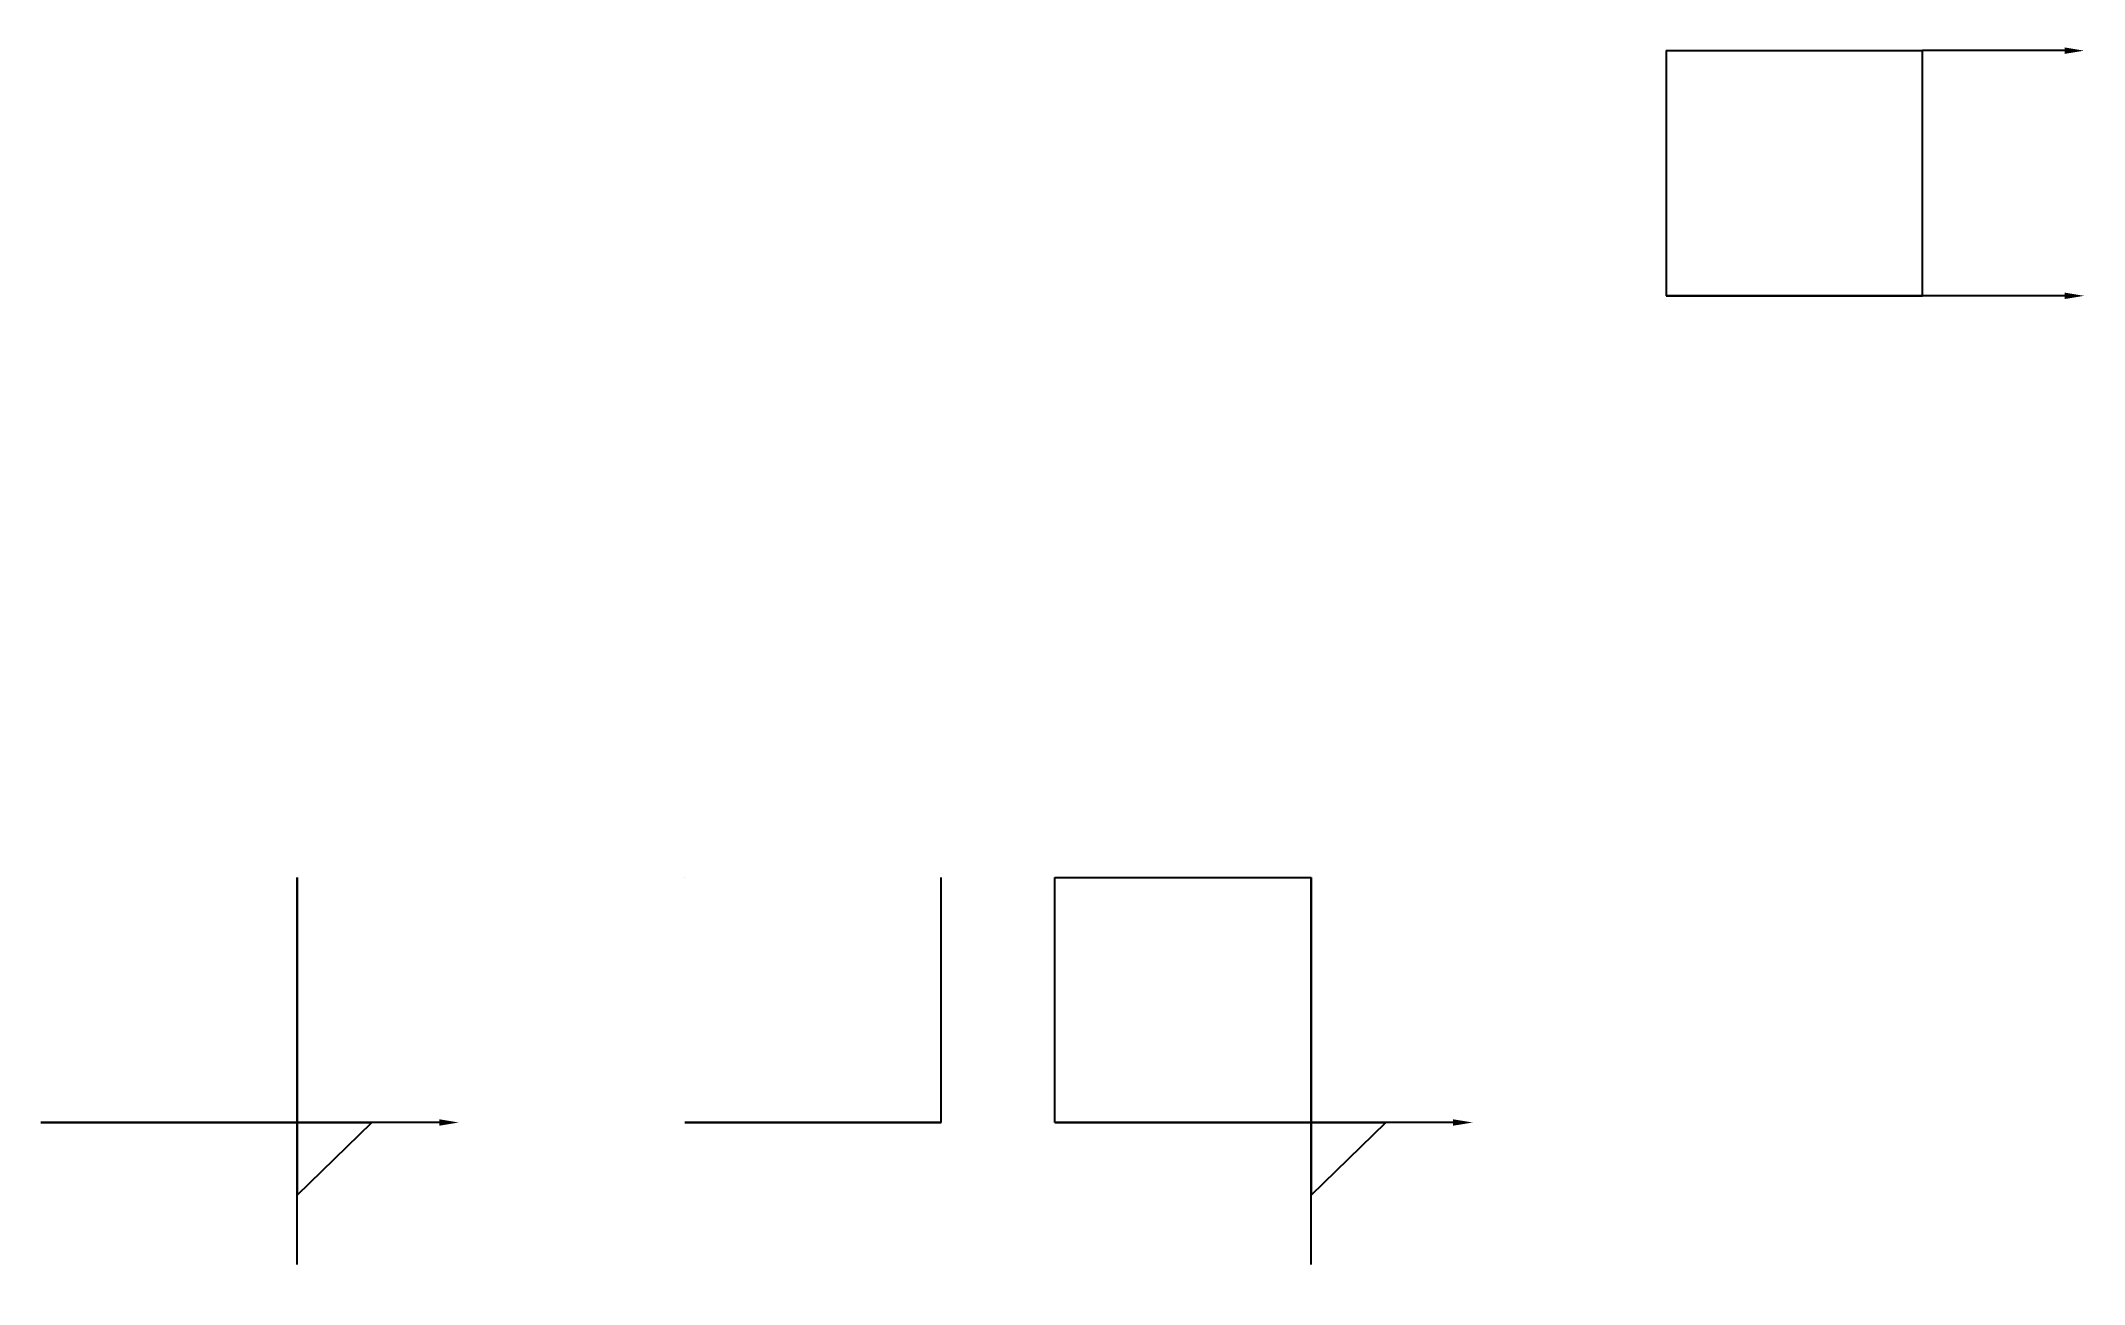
# Model space of a CAD drawing. Header units: inches. Extents: x 19.3 to 75.8, y -4.1 to 30.2.
import ezdxf
from ezdxf import colors
from ezdxf.entities.mleader import LeaderData, LeaderLine
from ezdxf.math import Vec2, Vec3

# ---------------------------------------------------------------- set-up
doc = ezdxf.new("R2010")
doc.units = ezdxf.units.IN
doc.header["$MEASUREMENT"] = 0
doc.linetypes.add('ACAD_ISO03W100', pattern=[30, 12, -18])
doc.layers.get('0').update_dxf_attribs({"true_color": 0xc2ced6})
doc.styles.get("Standard").update_dxf_attribs({"font": 'arial.ttf'})

msp = doc.modelspace()

# ---------------------------------------------------------------- linework, layer by layer
at = {"linetype": 'ACAD_ISO03W100', "extrusion": (1, 0, 0)}
for q in [(71.3, 29.928, -0.224), (64.22, 23.16, -0.224)]:
    msp.add_line((64.22, 29.928, -0.224), q, dxfattribs=at)
at = {"extrusion": (0, -1, 0)}
for p, q in [((71.3, 23.16, -6.723), (71.3, 29.928, -6.723)), ((71.3, 29.928, -6.723), (71.3, 29.928, -0.224)), ((71.3, 23.16, -0.224), (64.22, 23.16, -0.224)), ((64.22, 23.16, -0.224), (64.22, 23.16, -6.723)), ((64.22, 23.16, -6.723), (71.3, 23.16, -6.723)), ((71.3, 23.16, -6.723), (71.3, 23.16, -0.224)), ((26.41, 0.338), (26.41, 7.106)), ((26.41, 7.106), (26.41, 7.106, 6.5)), ((26.41, 7.106, 6.5), (26.41, 0.338, 6.5)), ((26.41, 0.338, 8.552), (26.41, 7.106, 8.552)), ((26.41, 7.106, 8.552), (26.41, 7.106, 6.5)), ((26.41, 7.106, 6.5), (26.41, 0.338, 6.5)), ((44.194, 0.338, -34.003), (44.194, 7.106, -34.003)), ((44.194, 7.106, -34.003), (44.194, 7.106, -27.503)), ((54.413, 0.338), (54.413, 7.106)), ((54.413, 7.106), (54.413, 7.106, 6.5)), ((54.413, 7.106, 6.5), (54.413, 0.338, 6.5)), ((54.413, 7.106, 6.5), (54.413, 0.338, 6.5)), ((19.33, 0.338, 8.552), (19.33, 0.338, 8.552)), ((26.41, 0.338, 6.5), (19.33, 0.338, 6.5)), ((19.33, 0.338, 6.5), (19.33, 0.338)), ((19.33, 0.338), (26.41, 0.338)), ((26.41, 0.338), (26.41, 0.338, 6.5)), ((44.194, 0.338, -27.503), (37.114, 0.338, -27.503)), ((37.114, 0.338, -27.503), (37.114, 0.338, -34.003)), ((37.114, 0.338, -34.003), (44.194, 0.338, -34.003)), ((44.194, 0.338, -34.003), (44.194, 0.338, -27.503)), ((54.413, 0.338, 6.5), (47.333, 0.338, 6.5)), ((47.333, 0.338, 6.5), (47.333, 0.338)), ((47.333, 0.338), (54.413, 0.338)), ((54.413, 0.338, 6.5), (47.333, 0.338, 6.5)), ((54.413, 0.338), (54.413, 0.338, 6.5)), ((54.413, 0.338, 8.552), (54.413, 0.338, 6.5))]:
    msp.add_line(p, q, dxfattribs=at)
at = {"extrusion": (0, 1, 0)}
msp.add_line((47.333, 7.106, 6.5), (54.413, 7.106, 6.5), dxfattribs=at)
at = {"extrusion": (-1, 0, 0)}
msp.add_line((47.333, 0.338, 6.5), (47.333, 7.106, 6.5), dxfattribs=at)
at = {"extrusion": (1, 0, 0)}
for p in [(54.413, 7.106, 6.5), (54.413, 0.338, 8.552)]:
    msp.add_line(p, (54.413, 0.338, 6.5), dxfattribs=at)
for p, q in [((26.41, 0.338, 6.5), (26.41, -1.667, 6.5)), ((26.41, -1.667, 6.5), (28.473, 0.338, 6.5)), ((26.41, 0.338, 6.5), (26.41, -1.667, 6.5)), ((26.41, 0.338, 6.5), (28.473, 0.338, 6.5)), ((54.413, 0.338, 6.5), (54.413, -1.667, 6.5)), ((54.413, -1.667, 6.5), (56.475, 0.338, 6.5)), ((54.413, 0.338, 6.5), (54.413, -1.667, 6.5)), ((54.413, 0.338, 6.5), (56.475, 0.338, 6.5))]:
    msp.add_line(p, q)

# ---------------------------------------------------------------- leaders
ml = msp.add_multileader_mtext('Standard')
ml.set_content('', color=256)
ml.set_leader_properties()
ml.build(insert=Vec2(0, 0))
ml.multileader.update_dxf_attribs({"has_dogleg": 0, "dogleg_length": 0.36, "arrow_head_size": 0.54, "scale": 3})
ctx = ml.context
ctx.base_point, ctx.scale, ctx.char_height, ctx.arrow_head_size, ctx.landing_gap_size, ctx.plane_origin, ctx.plane_x_axis, ctx.plane_y_axis = Vec3(71.3, 29.928, -0.224), 3, 0.54, 0.54, 0.27, Vec3(71.3, 29.928, 4.238), Vec3(0, 1), Vec3(0, 0, 1)
notes = []
notes.append((ctx, [(0, (1, 1, 0), (71.3, 28.848, -0.224), (0, 1), 1.08, [(0, [(71.3, 29.928, 4.238)], 0, [])])]))
ctx.mtext.insert, ctx.mtext.text_direction, ctx.mtext.flow_direction, ctx.mtext.extrusion = Vec3(71.3, 30.198, 0.046), Vec3(0, 1), 5, Vec3(1, 0)
ml = msp.add_multileader_mtext('Standard')
ml.set_content('', color=256)
ml.set_leader_properties()
ml.build(insert=Vec2(0, 0))
ml.multileader.update_dxf_attribs({"has_dogleg": 0, "dogleg_length": 0.36, "arrow_head_size": 0.54, "scale": 3})
ctx = ml.context
ctx.base_point, ctx.scale, ctx.char_height, ctx.arrow_head_size, ctx.landing_gap_size, ctx.plane_origin, ctx.plane_x_axis, ctx.plane_y_axis = Vec3(71.3, 29.928, -0.224), 3, 0.54, 0.54, 0.27, Vec3(75.761, 29.928, -0.224), Vec3(0, 1), Vec3(1, 0, 0)
notes.append((ctx, [(0, (1, 1, 0), (71.3, 28.848, -0.224), (0, 1), 1.08, [(0, [(75.761, 29.928, -0.224)], 0, [])])]))
ctx.mtext.insert, ctx.mtext.text_direction, ctx.mtext.rotation, ctx.mtext.flow_direction, ctx.mtext.extrusion = Vec3(71.57, 30.198, -0.224), Vec3(0, 1), 1.570796, 5, Vec3(0, 0, -1)
ml = msp.add_multileader_mtext('Standard')
ml.set_content('', color=256)
ml.set_leader_properties()
ml.build(insert=Vec2(0, 0))
ml.multileader.update_dxf_attribs({"has_dogleg": 0, "dogleg_length": 0.36, "arrow_head_size": 0.54, "scale": 3})
ctx = ml.context
ctx.base_point, ctx.scale, ctx.char_height, ctx.arrow_head_size, ctx.landing_gap_size, ctx.plane_origin, ctx.plane_x_axis, ctx.plane_y_axis = Vec3(71.3, 23.16, -0.224), 3, 0.54, 0.54, 0.27, Vec3(75.761, 23.16, -0.224), Vec3(0, 1), Vec3(1, 0, 0)
notes.append((ctx, [(0, (1, 1, 0), (71.3, 22.08, -0.224), (0, 1), 1.08, [(0, [(75.761, 23.16, -0.224)], 0, [])])]))
ctx.mtext.insert, ctx.mtext.text_direction, ctx.mtext.rotation, ctx.mtext.flow_direction, ctx.mtext.extrusion = Vec3(71.57, 23.43, -0.224), Vec3(0, 1), 1.570796, 5, Vec3(0, 0, -1)
ml = msp.add_multileader_mtext('Standard')
ml.set_content('', color=256)
ml.set_leader_properties()
ml.build(insert=Vec2(0, 0))
ml.multileader.update_dxf_attribs({"has_dogleg": 0, "dogleg_length": 0.36, "arrow_head_size": 0.54, "scale": 3})
ctx = ml.context
ctx.base_point, ctx.scale, ctx.char_height, ctx.arrow_head_size, ctx.landing_gap_size, ctx.plane_origin, ctx.plane_x_axis, ctx.plane_y_axis = Vec3(71.3, 23.16, -0.224), 3, 0.54, 0.54, 0.27, Vec3(71.3, 23.16, 4.238), Vec3(0, 1), Vec3(0, 0, 1)
notes.append((ctx, [(0, (1, 1, 0), (71.3, 22.08, -0.224), (0, 1), 1.08, [(0, [(71.3, 23.16, 4.238)], 0, [])])]))
ctx.mtext.insert, ctx.mtext.text_direction, ctx.mtext.flow_direction, ctx.mtext.extrusion = Vec3(71.3, 23.43, 0.046), Vec3(0, 1), 5, Vec3(1, 0)
ml = msp.add_multileader_mtext('Standard')
ml.set_content('', color=256)
ml.set_leader_properties()
ml.build(insert=Vec2(0, 0))
ml.multileader.update_dxf_attribs({"has_dogleg": 0, "dogleg_length": 0.36, "arrow_head_size": 0.54, "scale": 3})
ctx = ml.context
ctx.base_point, ctx.scale, ctx.char_height, ctx.arrow_head_size, ctx.landing_gap_size, ctx.plane_origin, ctx.plane_x_axis, ctx.plane_y_axis = Vec3(37.114, 7.106, -27.503), 3, 0.54, 0.54, 0.27, Vec3(37.114, 7.106, -23.042), Vec3(0, 1), Vec3(0, 0, 1)
notes.append((ctx, [(0, (1, 1, 0), (37.114, 6.026, -27.503), (0, 1), 1.08, [(0, [(37.114, 7.106, -23.042)], 0, [])])]))
ctx.mtext.insert, ctx.mtext.text_direction, ctx.mtext.flow_direction, ctx.mtext.extrusion = Vec3(37.114, 7.376, -27.233), Vec3(0, 1), 5, Vec3(1, 0)
ml = msp.add_multileader_mtext('Standard')
ml.set_content('', color=256)
ml.set_leader_properties()
ml.build(insert=Vec2(0, 0))
ml.multileader.update_dxf_attribs({"has_dogleg": 0, "dogleg_length": 0.36, "arrow_head_size": 0.54, "scale": 3})
ctx = ml.context
ctx.base_point, ctx.scale, ctx.char_height, ctx.arrow_head_size, ctx.landing_gap_size, ctx.plane_origin, ctx.plane_x_axis, ctx.plane_y_axis = Vec3(44.194, 7.106, -27.503), 3, 0.54, 0.54, 0.27, Vec3(44.194, 7.106, -23.042), Vec3(0, 1), Vec3(0, 0, 1)
notes.append((ctx, [(0, (1, 1, 0), (44.194, 6.026, -27.503), (0, 1), 1.08, [(0, [(44.194, 7.106, -23.042)], 0, [])])]))
ctx.mtext.insert, ctx.mtext.text_direction, ctx.mtext.flow_direction, ctx.mtext.extrusion = Vec3(44.194, 7.376, -27.233), Vec3(0, 1), 5, Vec3(1, 0)
ml = msp.add_multileader_mtext('Standard')
ml.set_content('', color=256)
ml.set_leader_properties()
ml.build(insert=Vec2(0, 0))
ml.multileader.update_dxf_attribs({"has_dogleg": 0, "dogleg_length": 0.36, "arrow_head_size": 0.54, "scale": 3})
ctx = ml.context
ctx.base_point, ctx.scale, ctx.char_height, ctx.arrow_head_size, ctx.landing_gap_size, ctx.plane_origin, ctx.plane_x_axis, ctx.plane_y_axis = Vec3(26.41, 0.338, 6.5), 3, 0.54, 0.54, 0.27, Vec3(26.41, 0.338, 10.961), Vec3(0, 1), Vec3(0, 0, 1)
notes.append((ctx, [(0, (1, 1, 0), (26.41, -0.742, 6.5), (0, 1), 1.08, [(0, [(26.41, 0.338, 10.961)], 0, [])])]))
ctx.mtext.insert, ctx.mtext.text_direction, ctx.mtext.flow_direction, ctx.mtext.extrusion = Vec3(26.41, 0.608, 6.77), Vec3(0, 1), 5, Vec3(1, 0)
ml = msp.add_multileader_mtext('Standard')
ml.set_content('', color=256)
ml.set_leader_properties()
ml.build(insert=Vec2(0, 0))
ml.multileader.update_dxf_attribs({"has_dogleg": 0, "dogleg_length": 0.36, "arrow_head_size": 0.54, "scale": 3})
ctx = ml.context
ctx.base_point, ctx.scale, ctx.char_height, ctx.arrow_head_size, ctx.landing_gap_size, ctx.plane_origin, ctx.plane_x_axis, ctx.plane_y_axis = Vec3(26.41, 0.338, 6.5), 3, 0.54, 0.54, 0.27, Vec3(30.872, 0.338, 6.5), Vec3(0, 1), Vec3(1, 0, 0)
notes.append((ctx, [(0, (1, 1, 0), (26.41, -0.742, 6.5), (0, 1), 1.08, [(0, [(30.872, 0.338, 6.5)], 0, [])])]))
ctx.mtext.insert, ctx.mtext.text_direction, ctx.mtext.rotation, ctx.mtext.flow_direction, ctx.mtext.extrusion = Vec3(26.68, 0.608, 6.5), Vec3(0, 1), 1.570796, 5, Vec3(0, 0, -1)
ml = msp.add_multileader_mtext('Standard')
ml.set_content('', color=256)
ml.set_leader_properties()
ml.build(insert=Vec2(0, 0))
ml.multileader.update_dxf_attribs({"has_dogleg": 0, "dogleg_length": 0.36, "arrow_head_size": 0.54, "scale": 3})
ctx = ml.context
ctx.base_point, ctx.scale, ctx.char_height, ctx.arrow_head_size, ctx.landing_gap_size, ctx.plane_origin, ctx.plane_x_axis, ctx.plane_y_axis = Vec3(37.114, 0.338, -27.503), 3, 0.54, 0.54, 0.27, Vec3(37.114, 0.338, -23.042), Vec3(0, 1), Vec3(0, 0, 1)
notes.append((ctx, [(0, (1, 1, 0), (37.114, -0.742, -27.503), (0, 1), 1.08, [(0, [(37.114, 0.338, -23.042)], 0, [])])]))
ctx.mtext.insert, ctx.mtext.text_direction, ctx.mtext.flow_direction, ctx.mtext.extrusion = Vec3(37.114, 0.608, -27.233), Vec3(0, 1), 5, Vec3(1, 0)
ml = msp.add_multileader_mtext('Standard')
ml.set_content('', color=256)
ml.set_leader_properties()
ml.build(insert=Vec2(0, 0))
ml.multileader.update_dxf_attribs({"has_dogleg": 0, "dogleg_length": 0.36, "arrow_head_size": 0.54, "scale": 3})
ctx = ml.context
ctx.base_point, ctx.scale, ctx.char_height, ctx.arrow_head_size, ctx.landing_gap_size, ctx.plane_origin, ctx.plane_x_axis, ctx.plane_y_axis = Vec3(44.194, 0.338, -27.503), 3, 0.54, 0.54, 0.27, Vec3(44.194, 0.338, -23.042), Vec3(0, 1), Vec3(0, 0, 1)
notes.append((ctx, [(0, (1, 1, 0), (44.194, -0.742, -27.503), (0, 1), 1.08, [(0, [(44.194, 0.338, -23.042)], 0, [])])]))
ctx.mtext.insert, ctx.mtext.text_direction, ctx.mtext.flow_direction, ctx.mtext.extrusion = Vec3(44.194, 0.608, -27.233), Vec3(0, 1), 5, Vec3(1, 0)
ml = msp.add_multileader_mtext('Standard')
ml.set_content('', color=256)
ml.set_leader_properties()
ml.build(insert=Vec2(0, 0))
ml.multileader.update_dxf_attribs({"has_dogleg": 0, "dogleg_length": 0.36, "arrow_head_size": 0.54, "scale": 3})
ctx = ml.context
ctx.base_point, ctx.scale, ctx.char_height, ctx.arrow_head_size, ctx.landing_gap_size, ctx.plane_origin, ctx.plane_x_axis, ctx.plane_y_axis = Vec3(54.413, 0.338, 6.5), 3, 0.54, 0.54, 0.27, Vec3(54.413, 0.338, 10.961), Vec3(0, 1), Vec3(0, 0, 1)
notes.append((ctx, [(0, (1, 1, 0), (54.413, -0.742, 6.5), (0, 1), 1.08, [(0, [(54.413, 0.338, 10.961)], 0, [])])]))
ctx.mtext.insert, ctx.mtext.text_direction, ctx.mtext.flow_direction, ctx.mtext.extrusion = Vec3(54.413, 0.608, 6.77), Vec3(0, 1), 5, Vec3(1, 0)
ml = msp.add_multileader_mtext('Standard')
ml.set_content('', color=256)
ml.set_leader_properties()
ml.build(insert=Vec2(0, 0))
ml.multileader.update_dxf_attribs({"has_dogleg": 0, "dogleg_length": 0.36, "arrow_head_size": 0.54, "scale": 3})
ctx = ml.context
ctx.base_point, ctx.scale, ctx.char_height, ctx.arrow_head_size, ctx.landing_gap_size, ctx.plane_origin, ctx.plane_x_axis, ctx.plane_y_axis = Vec3(54.413, 0.338, 6.5), 3, 0.54, 0.54, 0.27, Vec3(58.874, 0.338, 6.5), Vec3(0, 1), Vec3(1, 0, 0)
notes.append((ctx, [(0, (1, 1, 0), (54.413, -0.742, 6.5), (0, 1), 1.08, [(0, [(58.874, 0.338, 6.5)], 0, [])])]))
ctx.mtext.insert, ctx.mtext.text_direction, ctx.mtext.rotation, ctx.mtext.flow_direction, ctx.mtext.extrusion = Vec3(54.683, 0.608, 6.5), Vec3(0, 1), 1.570796, 5, Vec3(0, 0, -1)
ml = msp.add_multileader_mtext('Standard')
ml.set_content('', color=256)
ml.set_leader_properties()
ml.build(insert=Vec2(0, 0))
ml.multileader.update_dxf_attribs({"has_dogleg": 0, "dogleg_length": 0.36, "arrow_head_size": 0.54, "scale": 3})
ctx = ml.context
ctx.base_point, ctx.scale, ctx.char_height, ctx.arrow_head_size, ctx.landing_gap_size, ctx.plane_origin, ctx.plane_x_axis, ctx.plane_y_axis = Vec3(26.41, 0.338, 6.5), 3, 0.54, 0.54, 0.27, Vec3(26.41, -4.124, 6.5), Vec3(0, 0, 1), Vec3(0, -1, 0)
notes.append((ctx, [(0, (1, 1, 0), (26.41, 0.338, 5.42), (0, 0, 1), 1.08, [(0, [(26.41, -4.124, 6.5)], 0, [])])]))
ctx.mtext.insert, ctx.mtext.text_direction, ctx.mtext.rotation, ctx.mtext.flow_direction, ctx.mtext.extrusion = Vec3(26.41, 0.068, 6.77), Vec3(0, 0, 1), 1.570796, 5, Vec3(1, 0)
ml = msp.add_multileader_mtext('Standard')
ml.set_content('', color=256)
ml.set_leader_properties()
ml.build(insert=Vec2(0, 0))
ml.multileader.update_dxf_attribs({"has_dogleg": 0, "dogleg_length": 0.36, "arrow_head_size": 0.54, "scale": 3})
ctx = ml.context
ctx.base_point, ctx.scale, ctx.char_height, ctx.arrow_head_size, ctx.landing_gap_size, ctx.plane_origin, ctx.plane_x_axis, ctx.plane_y_axis = Vec3(54.413, 0.338, 6.5), 3, 0.54, 0.54, 0.27, Vec3(54.413, -4.124, 6.5), Vec3(0, 0, 1), Vec3(0, -1, 0)
notes.append((ctx, [(0, (1, 1, 0), (54.413, 0.338, 5.42), (0, 0, 1), 1.08, [(0, [(54.413, -4.124, 6.5)], 0, [])])]))
ctx.mtext.insert, ctx.mtext.text_direction, ctx.mtext.rotation, ctx.mtext.flow_direction, ctx.mtext.extrusion = Vec3(54.413, 0.068, 6.77), Vec3(0, 0, 1), 1.570796, 5, Vec3(1, 0)
for ctx, leaders in notes:
    for number, flags, end, landing, length, lines in leaders:
        leader = LeaderData()
        leader.index, (leader.has_last_leader_line, leader.has_dogleg_vector, leader.attachment_direction) = number, flags
        leader.last_leader_point, leader.dogleg_vector, leader.dogleg_length = Vec3(end), Vec3(landing), length
        for number, points, colour, breaks in lines:
            line = LeaderLine()
            line.index, line.vertices, line.color, line.breaks = number, Vec3.list(points), colors.encode_raw_color(colour), breaks
            leader.lines.append(line)
        ctx.leaders.append(leader)

doc.saveas('drawing.dxf')
